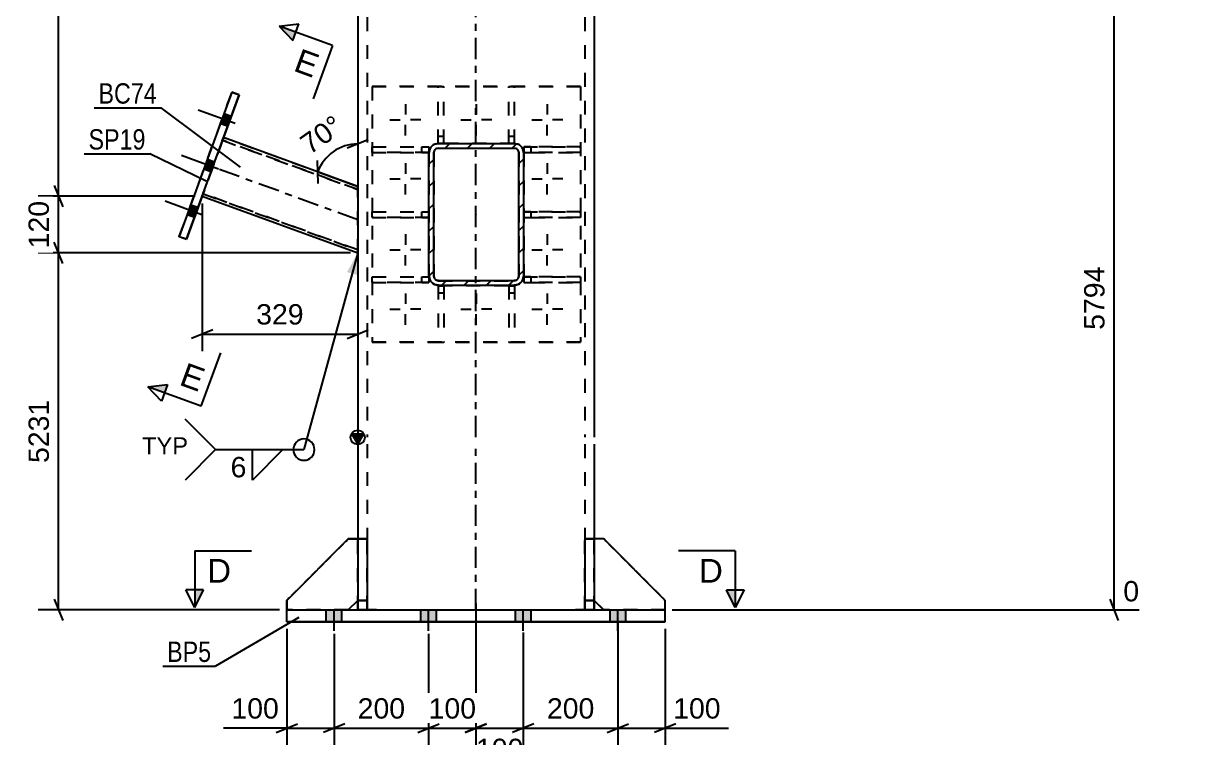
# Model space of a CAD drawing. Header units: millimetres. Extents: x 0 to 841, y 0 to 594.
# Drawn here: x 281.4 to 445.9, y 198.5 to 299.1 of the extents above; entities that cross this region are included whole.
import ezdxf

# ---------------------------------------------------------------- set-up
doc = ezdxf.new("R2010")
doc.units = ezdxf.units.MM
doc.linetypes.add('DXK_LINE_DOT2', pattern=[3.9198, 1.9599, -1.9599])
doc.linetypes.add('DXK_LINE_DOT3', pattern=[5.9187, 2.979, -0.9799, 0.9799, -0.9799])
doc.styles.add('Arial', font='ARIAL.TTF', dxfattribs={"height": 0.2})
doc.styles.add('Arial Narrow', font='ARIALN.TTF', dxfattribs={"height": 0.2})

# ---------------------------------------------------------------- blocks, each defined once
blk = doc.blocks.new('Part-284928650-2207 - 2077')
at = {"color": 7, "linetype": 'DXK_LINE_DOT2'}
for p, q in [((352.92, 272.58), (351.92, 272.58)), ((351.92, 272.58), (351.92, 272.58)), ((351.92, 272.58), (359.92, 272.58)), ((351.92, 272.58), (351.92, 271.78)), ((351.92, 271.78), (352.92, 271.78)), ((359.92, 271.78), (351.92, 271.78)), ((359.92, 272.58), (352.92, 272.58)), ((352.92, 272.58), (352.92, 271.78)), ((352.92, 271.78), (359.92, 271.78)), ((359.92, 272.58), (359.92, 271.78))]:
    blk.add_line(p, q, dxfattribs=at)
blk = doc.blocks.new('Part-284928650-2143 - 2077')
at = {"color": 7, "linetype": 'DXK_LINE_DOT2'}
for p, q in [((328.53, 216.51), (328.53, 226.51)), ((329.86, 226.51), (328.53, 226.51)), ((328.53, 226.51), (329.86, 226.51)), ((329.86, 216.51), (329.86, 226.51)), ((328.53, 217.84), (329.86, 217.84)), ((329.86, 217.84), (328.53, 217.84)), ((328.53, 216.51), (328.53, 216.51)), ((328.53, 216.51), (329.86, 216.51)), ((328.53, 216.51), (329.86, 216.51)), ((329.86, 216.51), (329.86, 216.51))]:
    blk.add_line(p, q, dxfattribs=at)
blk = doc.blocks.new('Part-284928650-2208 - 2077')
at = {"color": 7, "linetype": 'DXK_LINE_DOT2'}
for p, q in [((330.58, 262.62), (330.58, 263.42)), ((330.58, 263.42), (338.58, 263.42)), ((330.58, 263.42), (337.58, 263.42)), ((337.58, 262.62), (337.58, 263.42)), ((337.58, 263.42), (338.58, 263.42)), ((338.58, 263.42), (338.58, 262.62)), ((338.58, 262.62), (330.58, 262.62)), ((330.58, 262.62), (337.58, 262.62)), ((337.58, 262.62), (338.58, 262.62)), ((338.58, 262.62), (338.58, 262.62))]:
    blk.add_line(p, q, dxfattribs=at)
blk = doc.blocks.new('Part-284928650-2173 - 2077')
at = {"linetype": 'Continuous'}
blk.add_hatch(color=2, dxfattribs=at).paths.add_polyline_path([(328.53, 239.91), (327.73, 241.31), (329.33, 241.31)])
at = {"color": 2, "linetype": 'Continuous'}
for p, q in [((328.53, 499.92), (328.53, 240.85)), ((361.86, 499.92), (361.86, 240.85)), ((328.53, 239.91), (327.73, 241.31)), ((327.73, 241.31), (329.33, 241.31)), ((329.33, 241.31), (328.53, 239.91)), ((328.53, 239.85), (328.53, 226.52)), ((361.86, 239.85), (361.86, 226.52))]:
    blk.add_line(p, q, dxfattribs=at)
at = {"color": 7, "linetype": 'DXK_LINE_DOT2'}
for p, q in [((329.86, 499.92), (329.86, 240.85)), ((360.53, 499.92), (360.53, 240.85)), ((329.86, 239.85), (329.86, 216.51)), ((360.53, 239.85), (360.53, 216.51)), ((328.53, 226.52), (328.53, 216.51)), ((361.86, 226.52), (361.86, 216.51)), ((328.53, 216.51), (328.53, 216.52)), ((328.73, 216.52), (328.53, 216.52)), ((328.53, 216.51), (328.73, 216.51)), ((329.31, 216.52), (328.73, 216.52)), ((328.73, 216.51), (329.31, 216.51)), ((330.18, 216.52), (329.31, 216.52)), ((329.31, 216.51), (330.18, 216.51)), ((329.86, 216.51), (329.86, 216.52)), ((329.86, 216.52), (329.97, 216.52)), ((329.97, 216.51), (329.86, 216.51)), ((329.97, 216.52), (330.26, 216.52)), ((330.26, 216.51), (329.97, 216.51)), ((331.2, 216.52), (330.18, 216.52)), ((330.18, 216.51), (331.2, 216.51)), ((330.26, 216.52), (330.69, 216.52)), ((330.69, 216.51), (330.26, 216.51)), ((330.69, 216.52), (331.2, 216.52)), ((331.2, 216.51), (330.69, 216.51)), ((331.2, 216.52), (359.2, 216.52)), ((331.2, 216.52), (359.2, 216.52)), ((331.2, 216.51), (359.2, 216.51)), ((331.2, 216.51), (359.2, 216.51)), ((359.2, 216.52), (359.71, 216.52)), ((360.22, 216.52), (359.2, 216.52)), ((359.71, 216.51), (359.2, 216.51)), ((359.2, 216.51), (360.22, 216.51)), ((359.71, 216.52), (360.14, 216.52)), ((360.14, 216.51), (359.71, 216.51)), ((360.14, 216.52), (360.43, 216.52)), ((360.43, 216.51), (360.14, 216.51)), ((361.08, 216.52), (360.22, 216.52)), ((360.22, 216.51), (361.08, 216.51)), ((360.43, 216.52), (360.53, 216.52)), ((360.53, 216.51), (360.43, 216.51)), ((360.53, 216.51), (360.53, 216.52)), ((361.66, 216.52), (361.08, 216.52)), ((361.08, 216.51), (361.66, 216.51)), ((361.86, 216.52), (361.66, 216.52)), ((361.66, 216.51), (361.86, 216.51)), ((361.86, 216.51), (361.86, 216.52))]:
    blk.add_line(p, q, dxfattribs=at)
at = {"color": 7, "linetype": 'DXK_LINE_DOT3'}
for p, q in [((345.2, 240.85), (345.2, 499.92)), ((345.2, 216.51), (345.2, 239.85))]:
    blk.add_line(p, q, dxfattribs=at)
at = {"color": 2, "linetype": 'Continuous'}
blk.add_circle((328.53, 240.81), 1, dxfattribs=at)
blk = doc.blocks.new('Part-284928650-2242 - 2077')
at = {"color": 7, "linetype": 'DXK_LINE_DOT2'}
for p, q in [((349.85, 262.18), (349.85, 262.18)), ((349.85, 262.18), (349.85, 254.18)), ((349.85, 262.18), (350.65, 262.18)), ((349.85, 262.18), (350.65, 262.18)), ((350.65, 262.18), (350.65, 262.18)), ((350.65, 262.18), (350.65, 254.18)), ((349.85, 261.18), (350.65, 261.18)), ((350.65, 254.18), (349.85, 254.18))]:
    blk.add_line(p, q, dxfattribs=at)
blk = doc.blocks.new('Part-284928650-2114 - 2077')
at = {"color": 7, "linetype": 'DXK_LINE_DOT2'}
for p, q in [((309.59, 282.99), (309.53, 282.82)), ((309.53, 282.83), (309.59, 282.99)), ((309.59, 282.99), (309.61, 283.05)), ((309.61, 283.04), (309.59, 282.99)), ((309.61, 283.04), (309.61, 283.05)), ((328.53, 276.16), (309.61, 283.04)), ((309.45, 282.58), (306.75, 275.18)), ((309.45, 282.58), (306.77, 275.24)), ((309.44, 282.56), (306.78, 275.26)), ((309.47, 282.64), (306.83, 275.38)), ((309.47, 282.64), (309.44, 282.56)), ((309.45, 282.58), (309.53, 282.83)), ((309.53, 282.82), (309.45, 282.58)), ((309.47, 282.64), (309.48, 282.67)), ((309.48, 282.67), (309.47, 282.64)), ((309.48, 282.67), (328.53, 275.73)), ((328.53, 275.73), (309.48, 282.67)), ((309.48, 282.67), (309.48, 282.67)), ((306.61, 274.77), (306.63, 274.83)), ((306.61, 274.78), (306.63, 274.83)), ((306.61, 274.77), (306.61, 274.78)), ((306.63, 274.83), (306.69, 275)), ((306.63, 274.83), (306.69, 275)), ((306.63, 274.83), (306.63, 274.83)), ((306.69, 275), (306.77, 275.24)), ((306.69, 275), (306.75, 275.18)), ((306.75, 275.18), (306.74, 275.15)), ((306.74, 275.15), (306.75, 275.18)), ((306.74, 275.15), (328.53, 267.22)), ((328.53, 267.22), (306.74, 275.15)), ((306.74, 275.15), (306.74, 275.15)), ((306.78, 275.26), (306.75, 275.18)), ((306.75, 275.18), (306.78, 275.26)), ((306.78, 275.26), (306.83, 275.38)), ((328.53, 266.79), (328.53, 276.16))]:
    blk.add_line(p, q, dxfattribs=at)
at = {"color": 2, "linetype": 'Continuous'}
for p, q in [((328.53, 276.16), (309.61, 283.05)), ((306.61, 274.78), (328.53, 266.8)), ((328.53, 266.79), (306.61, 274.77))]:
    blk.add_line(p, q, dxfattribs=at)
at = {"color": 7, "linetype": 'DXK_LINE_DOT3'}
blk.add_line((328.53, 271.48), (308.11, 278.91), dxfattribs=at)
blk = doc.blocks.new('Part-284928650-2134 - 2077')
at = {"color": 2, "linetype": 'Continuous'}
for p, q in [((310.81, 289.46), (303.4, 269.1)), ((304.4, 268.73), (311.82, 289.09)), ((311.82, 289.09), (309.62, 283.05)), ((311.82, 289.09), (310.81, 289.46)), ((311.81, 289.09), (311.82, 289.09)), ((311.82, 289.09), (311.82, 289.09)), ((306.61, 274.78), (304.4, 268.73)), ((303.4, 269.1), (304.4, 268.73)), ((303.4, 269.1), (303.4, 269.09)), ((303.4, 269.09), (303.4, 269.1)), ((304.4, 268.73), (303.4, 269.09)), ((304.4, 268.73), (304.4, 268.73))]:
    blk.add_line(p, q, dxfattribs=at)
at = {"color": 7, "linetype": 'DXK_LINE_DOT2'}
for p, q in [((303.4, 269.1), (310.81, 289.45)), ((310.81, 289.46), (310.81, 289.45)), ((310.81, 289.45), (311.81, 289.09)), ((309.62, 283.05), (306.61, 274.78))]:
    blk.add_line(p, q, dxfattribs=at)
blk = doc.blocks.new('Part-284928650-2265 - 2077')
at = {"linetype": 'Continuous'}
h = blk.add_hatch(dxfattribs=at)
h.set_pattern_fill('', scale=0.7, style=0, pattern_type=0)
h.set_pattern_definition([(45, (338.5836, 263.5752), (-1.57154, 1.57154), [])])
h.paths.add_polyline_path([(338.58, 280.91), (338.58, 263.58), (338.69, 263.06), (338.97, 262.63), (339.41, 262.34), (339.92, 262.24), (350.58, 262.24), (351.09, 262.34), (351.53, 262.63), (351.82, 263.06), (351.92, 263.58), (351.92, 280.91), (351.82, 281.42), (351.53, 281.85), (351.09, 282.14), (350.58, 282.24), (339.92, 282.24), (339.41, 282.14), (338.97, 281.85), (338.69, 281.42)])
h.paths.add_polyline_path([(339.45, 281.38), (339.66, 281.52), (339.92, 281.58), (350.58, 281.58), (350.84, 281.52), (351.05, 281.38), (351.2, 281.16), (351.25, 280.91), (351.25, 263.58), (351.2, 263.32), (351.05, 263.1), (350.84, 262.96), (350.58, 262.91), (339.92, 262.91), (339.66, 262.96), (339.45, 263.1), (339.3, 263.32), (339.25, 263.58), (339.25, 280.91), (339.3, 281.16)])
at = {"color": 7, "linetype": 'DXK_LINE_DOT2'}
for p, q in [((338.58, 280.91), (338.69, 281.42)), ((339.41, 282.14), (339.92, 282.24)), ((339.92, 282.24), (350.58, 282.24)), ((339.92, 282.24), (339.92, 282.24)), ((350.58, 282.24), (350.58, 282.24)), ((350.58, 282.24), (351.09, 282.14)), ((351.82, 281.42), (351.92, 280.91)), ((338.58, 280.91), (338.58, 263.57)), ((339.3, 281.16), (339.25, 280.91)), ((339.25, 280.91), (339.25, 280.91)), ((339.25, 263.57), (339.25, 280.91)), ((339.3, 281.16), (339.3, 281.16)), ((351.2, 281.16), (351.2, 281.16)), ((351.25, 280.91), (351.2, 281.16)), ((351.25, 280.91), (351.25, 280.91)), ((351.25, 263.57), (351.25, 280.91)), ((351.92, 280.91), (351.92, 263.57)), ((338.69, 263.06), (338.58, 263.57)), ((339.25, 263.57), (339.25, 263.58)), ((339.25, 263.57), (339.3, 263.32)), ((351.2, 263.32), (351.25, 263.57)), ((351.25, 263.57), (351.25, 263.58)), ((351.92, 263.57), (351.82, 263.06)), ((351.92, 263.57), (351.92, 263.58)), ((338.69, 263.06), (338.69, 263.06)), ((339.66, 262.96), (339.92, 262.91)), ((339.92, 262.91), (339.92, 262.91)), ((339.92, 262.91), (350.58, 262.91)), ((350.58, 262.91), (350.84, 262.96)), ((350.58, 262.91), (350.58, 262.91)), ((351.82, 263.06), (351.82, 263.06))]:
    blk.add_line(p, q, dxfattribs=at)
at = {"color": 2, "linetype": 'Continuous'}
for p, q in [((338.69, 281.42), (338.58, 280.91)), ((339.92, 282.24), (339.41, 282.14)), ((339.66, 281.52), (339.92, 281.58)), ((339.92, 281.57), (339.66, 281.52)), ((339.92, 282.24), (350.58, 282.24)), ((339.92, 281.57), (339.92, 281.58)), ((339.92, 281.58), (350.58, 281.58)), ((339.92, 281.57), (350.58, 281.57)), ((351.09, 282.14), (350.58, 282.24)), ((350.58, 281.57), (350.58, 281.58)), ((350.58, 281.58), (350.84, 281.52)), ((350.84, 281.52), (350.58, 281.57)), ((351.92, 280.91), (351.82, 281.42)), ((338.58, 263.58), (338.58, 280.91)), ((339.25, 280.91), (339.3, 281.16)), ((339.25, 263.58), (339.25, 280.91)), ((351.2, 281.16), (351.25, 280.91)), ((351.25, 263.58), (351.25, 280.91)), ((351.92, 263.58), (351.92, 280.91)), ((338.58, 263.58), (338.69, 263.06)), ((339.3, 263.32), (339.25, 263.58)), ((351.25, 263.58), (351.2, 263.32)), ((351.82, 263.06), (351.92, 263.58)), ((339.92, 262.24), (339.41, 262.34)), ((339.41, 262.34), (339.92, 262.24)), ((339.92, 262.91), (339.66, 262.96)), ((339.92, 262.91), (350.58, 262.91)), ((339.92, 262.24), (350.58, 262.24)), ((339.92, 262.24), (339.92, 262.24)), ((339.92, 262.24), (350.58, 262.24)), ((350.84, 262.96), (350.58, 262.91)), ((351.09, 262.34), (350.58, 262.24)), ((350.58, 262.24), (351.09, 262.34)), ((350.58, 262.24), (350.58, 262.24))]:
    blk.add_line(p, q, dxfattribs=at)
at = {"color": 7, "linetype": 'DXK_LINE_DOT3'}
blk.add_line((345.25, 272.24), (345.25, 272.24), dxfattribs=at)
at = {"color": 7, "linetype": 'DXK_LINE_DOT2'}
for centre, radius, start, end in [((339.92, 280.91), 1.33, 112.5, 157.5), ((350.58, 280.91), 1.33, 22.5, 67.5), ((339.92, 263.57), 0.667, 202.5, 247.5), ((350.58, 263.57), 0.667, 292.5, 337.5)]:
    blk.add_arc(centre, radius, start, end, dxfattribs=at)
at = {"color": 2, "linetype": 'Continuous'}
for centre, radius, start, end in [((339.92, 280.91), 1.33, 112.5, 157.5), ((339.92, 280.91), 0.667, 112.5, 157.5), ((339.92, 280.91), 0.667, 112.5, 157.5), ((350.58, 280.91), 0.667, 22.5, 67.5), ((350.58, 280.91), 0.667, 22.5, 67.5), ((350.58, 280.91), 1.33, 22.5, 67.5), ((339.92, 263.58), 0.667, 202.5, 247.5), ((350.58, 263.58), 0.667, 292.5, 337.5), ((339.92, 263.57), 1.33, 202.5, 247.5), ((339.92, 263.58), 1.33, 202.5, 247.5), ((350.58, 263.57), 1.33, 292.5, 337.5), ((350.58, 263.58), 1.33, 292.5, 337.5)]:
    blk.add_arc(centre, radius, start, end, dxfattribs=at)
blk = doc.blocks.new('Part-284928650-2138 - 2077')
at = {"color": 2, "linetype": 'Continuous'}
for p, q in [((327.2, 226.52), (318.53, 217.85)), ((327.2, 226.52), (327.2, 226.52)), ((328.53, 226.52), (327.2, 226.52)), ((318.53, 217.85), (318.53, 217.85)), ((318.53, 217.85), (318.53, 216.52)), ((327.2, 216.52), (328.53, 217.85))]:
    blk.add_line(p, q, dxfattribs=at)
at = {"color": 7, "linetype": 'DXK_LINE_DOT2'}
for p, q in [((318.53, 217.85), (327.2, 226.52)), ((327.2, 226.52), (328.53, 226.52)), ((328.53, 226.52), (328.53, 217.85)), ((328.53, 217.85), (327.2, 216.52)), ((327.2, 216.52), (318.53, 216.52)), ((318.53, 216.52), (327.2, 216.52)), ((318.53, 216.52), (318.53, 216.52)), ((327.2, 216.52), (327.2, 216.52)), ((327.2, 216.52), (327.2, 216.52))]:
    blk.add_line(p, q, dxfattribs=at)
blk = doc.blocks.new('Part-284928650-2203 - 2077')
at = {"color": 7, "linetype": 'DXK_LINE_DOT2'}
for p, q in [((352.92, 281.75), (351.92, 281.75)), ((351.92, 281.75), (351.92, 281.75)), ((351.92, 281.75), (359.92, 281.75)), ((351.92, 281.75), (351.92, 280.95)), ((359.92, 281.75), (352.92, 281.75)), ((352.92, 281.75), (352.92, 280.95)), ((359.92, 281.75), (359.92, 280.95)), ((351.92, 280.95), (352.92, 280.95)), ((359.92, 280.95), (351.92, 280.95)), ((352.92, 280.95), (359.92, 280.95))]:
    blk.add_line(p, q, dxfattribs=at)
blk = doc.blocks.new('Part-284928650-2139 - 2077')
at = {"color": 2, "linetype": 'Continuous'}
for p, q in [((328.53, 226.52), (328.53, 226.52)), ((329.86, 226.52), (328.53, 226.52)), ((328.53, 226.52), (328.53, 216.52)), ((329.86, 226.52), (329.86, 226.52)), ((329.86, 226.52), (329.86, 216.52)), ((329.86, 217.85), (328.53, 217.85)), ((328.53, 216.52), (329.86, 216.52))]:
    blk.add_line(p, q, dxfattribs=at)
at = {"color": 7, "linetype": 'DXK_LINE_DOT2'}
for p, q in [((328.53, 226.52), (329.86, 226.52)), ((328.53, 217.85), (329.86, 217.85)), ((328.53, 217.85), (328.53, 216.52)), ((329.86, 217.85), (329.86, 216.52)), ((329.86, 216.52), (328.53, 216.52)), ((328.53, 216.52), (328.53, 216.52)), ((329.86, 216.52), (329.86, 216.52))]:
    blk.add_line(p, q, dxfattribs=at)
blk = doc.blocks.new('Part-284928650-2204 - 2077')
at = {"color": 7, "linetype": 'DXK_LINE_DOT2'}
for p, q in [((330.58, 280.95), (330.58, 281.75)), ((330.58, 281.75), (338.58, 281.75)), ((330.58, 281.75), (337.58, 281.75)), ((337.58, 280.95), (337.58, 281.75)), ((337.58, 281.75), (338.58, 281.75)), ((338.58, 281.75), (338.58, 280.95)), ((338.58, 280.95), (330.58, 280.95)), ((330.58, 280.95), (337.58, 280.95)), ((337.58, 280.95), (338.58, 280.95)), ((338.58, 280.95), (338.58, 280.95))]:
    blk.add_line(p, q, dxfattribs=at)
blk = doc.blocks.new('Part-284928650-2140 - 2077')
at = {"color": 7, "linetype": 'DXK_LINE_DOT2'}
for p, q in [((363.2, 226.51), (361.86, 226.51)), ((361.86, 226.51), (361.86, 217.84)), ((363.2, 226.51), (361.86, 226.51)), ((371.86, 217.84), (363.2, 226.51)), ((363.2, 226.51), (363.2, 226.51)), ((363.2, 226.51), (371.86, 217.84)), ((363.2, 216.51), (361.86, 217.84)), ((371.86, 216.51), (371.86, 217.84)), ((363.2, 216.51), (363.19, 216.52)), ((363.2, 216.51), (371.86, 216.51)), ((363.2, 216.51), (363.2, 216.51)), ((363.2, 216.51), (371.86, 216.51)), ((371.86, 216.51), (371.86, 216.52))]:
    blk.add_line(p, q, dxfattribs=at)
at = {"color": 2, "linetype": 'Continuous'}
blk.add_line((363.19, 216.52), (361.86, 217.84), dxfattribs=at)
blk = doc.blocks.new('Part-284928650-2205 - 2077')
at = {"color": 7, "linetype": 'DXK_LINE_DOT2'}
for p, q in [((352.92, 263.42), (351.92, 263.42)), ((351.92, 263.42), (351.92, 263.42)), ((351.92, 263.42), (359.92, 263.42)), ((351.92, 263.42), (351.92, 262.62)), ((359.92, 263.42), (352.92, 263.42)), ((352.92, 263.42), (352.92, 262.62)), ((359.92, 263.42), (359.92, 262.62)), ((351.92, 262.62), (352.92, 262.62)), ((359.92, 262.62), (351.92, 262.62)), ((352.92, 262.62), (359.92, 262.62))]:
    blk.add_line(p, q, dxfattribs=at)
blk = doc.blocks.new('Part-284928650-2141 - 2077')
at = {"color": 7, "linetype": 'DXK_LINE_DOT2'}
for p, q in [((360.53, 216.51), (360.53, 226.51)), ((361.86, 226.51), (360.53, 226.51)), ((361.86, 226.51), (360.53, 226.51)), ((361.86, 216.51), (361.86, 226.51)), ((361.86, 217.84), (360.53, 217.84)), ((361.86, 217.84), (360.53, 217.84)), ((360.53, 216.51), (360.53, 216.51)), ((360.53, 216.51), (361.86, 216.51)), ((360.53, 216.51), (361.86, 216.51)), ((361.86, 216.51), (361.86, 216.51))]:
    blk.add_line(p, q, dxfattribs=at)
blk = doc.blocks.new('Part-284928650-2142 - 2077')
at = {"color": 7, "linetype": 'DXK_LINE_DOT2'}
for p, q in [((318.53, 217.84), (327.2, 226.51)), ((327.2, 226.51), (318.53, 217.84)), ((327.2, 226.51), (328.53, 226.51)), ((327.2, 226.51), (327.2, 226.51)), ((328.53, 226.51), (327.2, 226.51)), ((328.53, 226.51), (328.53, 217.84)), ((318.53, 216.51), (318.53, 217.84)), ((328.53, 217.84), (327.2, 216.51)), ((327.2, 216.51), (318.53, 216.51)), ((318.53, 216.51), (327.2, 216.51)), ((327.2, 216.51), (327.21, 216.52)), ((327.2, 216.51), (327.2, 216.51))]:
    blk.add_line(p, q, dxfattribs=at)
at = {"color": 2, "linetype": 'Continuous'}
blk.add_line((327.21, 216.52), (328.53, 217.84), dxfattribs=at)
blk = doc.blocks.new('Part-284928650-2282 - 2077')
at = {"color": 7, "linetype": 'DXK_LINE_DOT2'}
for p, q in [((338.69, 281.41), (338.58, 280.9)), ((338.58, 280.89), (338.69, 281.4)), ((339.92, 282.23), (339.41, 282.13)), ((339.41, 282.13), (339.92, 282.23)), ((339.66, 281.52), (339.92, 281.57)), ((339.92, 281.56), (339.66, 281.51)), ((339.92, 282.23), (350.58, 282.23)), ((339.92, 282.23), (339.92, 282.23)), ((350.58, 282.23), (339.92, 282.23)), ((339.92, 281.56), (339.92, 281.57)), ((339.92, 281.57), (350.58, 281.57)), ((339.92, 281.56), (350.58, 281.56)), ((350.58, 282.23), (350.58, 282.23)), ((351.09, 282.13), (350.58, 282.23)), ((350.58, 282.23), (351.09, 282.13)), ((350.58, 281.56), (350.58, 281.57)), ((350.58, 281.57), (350.84, 281.52)), ((350.84, 281.51), (350.58, 281.56)), ((351.92, 280.9), (351.82, 281.41)), ((351.82, 281.4), (351.92, 280.89)), ((338.58, 280.9), (338.58, 263.56)), ((339.25, 280.9), (339.3, 281.16)), ((339.3, 281.15), (339.25, 280.89)), ((339.25, 280.9), (339.25, 263.56)), ((339.3, 281.15), (339.3, 281.16)), ((351.2, 281.15), (351.2, 281.16)), ((351.2, 281.16), (351.25, 280.9)), ((351.25, 280.89), (351.2, 281.15)), ((351.25, 280.9), (351.25, 263.56)), ((351.92, 280.9), (351.92, 263.56)), ((338.58, 263.57), (338.69, 263.06)), ((338.69, 263.05), (338.58, 263.56)), ((339.3, 263.31), (339.25, 263.57)), ((339.25, 263.56), (339.3, 263.31)), ((351.25, 263.57), (351.2, 263.31)), ((351.2, 263.31), (351.25, 263.56)), ((351.82, 263.06), (351.92, 263.57)), ((351.92, 263.56), (351.82, 263.05)), ((338.69, 263.05), (338.69, 263.06)), ((339.41, 262.34), (339.92, 262.23)), ((339.92, 262.23), (339.41, 262.33)), ((339.92, 262.9), (339.66, 262.95)), ((339.66, 262.95), (339.92, 262.89)), ((339.92, 262.89), (339.92, 262.9)), ((339.92, 262.9), (350.58, 262.9)), ((339.92, 262.89), (350.58, 262.89)), ((339.92, 262.23), (350.58, 262.23)), ((339.92, 262.23), (339.92, 262.23)), ((339.92, 262.23), (350.58, 262.23)), ((350.84, 262.95), (350.58, 262.9)), ((350.58, 262.89), (350.84, 262.95)), ((350.58, 262.89), (350.58, 262.9)), ((350.58, 262.23), (351.09, 262.34)), ((351.09, 262.33), (350.58, 262.23)), ((350.58, 262.23), (350.58, 262.23)), ((351.82, 263.05), (351.82, 263.06))]:
    blk.add_line(p, q, dxfattribs=at)
at = {"color": 7, "linetype": 'DXK_LINE_DOT3'}
blk.add_line((345.25, 272.23), (345.25, 272.24), dxfattribs=at)
at = {"color": 7, "linetype": 'DXK_LINE_DOT2'}
for centre, radius, start, end in [((339.92, 280.9), 1.33, 112.5, 157.5), ((339.92, 280.89), 1.33, 112.5, 157.5), ((339.92, 280.9), 0.667, 112.5, 157.5), ((339.92, 280.89), 0.667, 112.5, 157.5), ((350.58, 280.9), 0.667, 22.5, 67.5), ((350.58, 280.89), 0.667, 22.5, 67.5), ((350.58, 280.9), 1.33, 22.5, 67.5), ((350.58, 280.89), 1.33, 22.5, 67.5), ((339.92, 263.57), 0.667, 202.5, 247.5), ((339.92, 263.56), 0.667, 202.5, 247.5), ((350.58, 263.57), 0.667, 292.5, 337.5), ((350.58, 263.56), 0.667, 292.5, 337.5), ((339.92, 263.57), 1.33, 202.5, 247.5), ((339.92, 263.56), 1.33, 202.5, 247.5), ((350.58, 263.57), 1.33, 292.5, 337.5), ((350.58, 263.56), 1.33, 292.5, 337.5)]:
    blk.add_arc(centre, radius, start, end, dxfattribs=at)
blk = doc.blocks.new('Part-284928650-2158 - 2077')
at = {"color": 2, "linetype": 'Continuous'}
for p, q in [((318.53, 214.84), (318.53, 216.52)), ((318.53, 216.52), (371.86, 216.52)), ((371.86, 214.84), (371.86, 216.52)), ((318.53, 214.85), (318.53, 214.84)), ((371.86, 214.85), (318.53, 214.85)), ((318.53, 214.84), (371.86, 214.84)), ((371.86, 214.85), (371.86, 214.84))]:
    blk.add_line(p, q, dxfattribs=at)
at = {"color": 7, "linetype": 'DXK_LINE_DOT2'}
blk.add_line((318.53, 216.51), (371.86, 216.51), dxfattribs=at)
blk = doc.blocks.new('Part-284928650-2240 - 2077')
at = {"color": 7, "linetype": 'DXK_LINE_DOT2'}
for p, q in [((349.85, 282.23), (349.85, 290.23)), ((349.85, 290.23), (350.65, 290.23)), ((350.65, 282.23), (350.65, 290.23)), ((349.85, 283.23), (350.65, 283.23)), ((349.85, 282.23), (350.65, 282.23)), ((350.65, 282.23), (349.85, 282.23)), ((349.85, 282.23), (349.85, 282.23)), ((350.65, 282.23), (350.65, 282.23))]:
    blk.add_line(p, q, dxfattribs=at)
blk = doc.blocks.new('Bolt-284928650-2176 - 2077')
at = {"color": 1, "linetype": 'Continuous'}
for p, q in [((335.25, 287.76), (335.25, 286.3)), ((345.25, 287.76), (345.25, 286.3)), ((355.25, 287.76), (355.25, 286.3)), ((333.05, 285.56), (334.52, 285.56)), ((335.25, 283.36), (335.25, 284.83)), ((337.45, 285.56), (335.99, 285.56)), ((343.05, 285.56), (344.52, 285.56)), ((345.25, 283.36), (345.25, 284.83)), ((347.45, 285.56), (345.99, 285.56)), ((353.05, 285.56), (354.52, 285.56)), ((355.25, 283.36), (355.25, 284.83)), ((357.45, 285.56), (355.99, 285.56)), ((335.25, 279.43), (335.25, 277.96)), ((355.25, 279.43), (355.25, 277.96)), ((333.05, 277.23), (334.52, 277.23)), ((335.25, 275.03), (335.25, 276.49)), ((337.45, 277.23), (335.99, 277.23)), ((353.05, 277.23), (354.52, 277.23)), ((355.25, 275.03), (355.25, 276.49)), ((357.45, 277.23), (355.99, 277.23)), ((335.25, 269.43), (335.25, 267.96)), ((355.25, 269.43), (355.25, 267.96)), ((333.05, 267.23), (334.52, 267.23)), ((335.25, 265.03), (335.25, 266.49)), ((337.45, 267.23), (335.99, 267.23)), ((353.05, 267.23), (354.52, 267.23)), ((355.25, 265.03), (355.25, 266.49)), ((357.45, 267.23), (355.99, 267.23)), ((335.25, 261.09), (335.25, 259.63)), ((345.25, 261.09), (345.25, 259.63)), ((355.25, 261.09), (355.25, 259.63)), ((333.05, 258.89), (334.52, 258.89)), ((337.45, 258.89), (335.99, 258.89)), ((343.05, 258.89), (344.52, 258.89)), ((347.45, 258.89), (345.99, 258.89)), ((353.05, 258.89), (354.52, 258.89)), ((357.45, 258.89), (355.99, 258.89)), ((335.25, 256.69), (335.25, 258.16)), ((345.25, 256.69), (345.25, 258.16)), ((355.25, 256.69), (355.25, 258.16))]:
    blk.add_line(p, q, dxfattribs=at)
blk = doc.blocks.new('Part-284928650-2241 - 2077')
at = {"color": 7, "linetype": 'DXK_LINE_DOT2'}
for p, q in [((339.85, 282.23), (339.85, 290.23)), ((339.85, 290.23), (340.65, 290.23)), ((340.65, 282.23), (340.65, 290.23)), ((339.85, 283.23), (340.65, 283.23)), ((339.85, 282.23), (340.65, 282.23)), ((340.65, 282.23), (339.85, 282.23)), ((339.85, 282.23), (339.85, 282.23)), ((340.65, 282.23), (340.65, 282.23))]:
    blk.add_line(p, q, dxfattribs=at)
blk = doc.blocks.new('Part-284928650-2243 - 2077')
at = {"color": 7, "linetype": 'DXK_LINE_DOT2'}
for p, q in [((339.85, 262.18), (339.85, 262.18)), ((339.85, 262.18), (339.85, 254.18)), ((339.85, 262.18), (340.65, 262.18)), ((339.85, 262.18), (340.65, 262.18)), ((340.65, 262.18), (340.65, 262.18)), ((340.65, 262.18), (340.65, 254.18)), ((339.85, 261.18), (340.65, 261.18)), ((340.65, 254.18), (339.85, 254.18))]:
    blk.add_line(p, q, dxfattribs=at)
blk = doc.blocks.new('Bolt-284928650-2179 - 2077')
at = {"linetype": 'Continuous'}
for points in [[(310.2, 284.64), (310.7, 286.02), (309.7, 286.39), (309.19, 285.01)], [(310.2, 284.64), (310.7, 286.02), (309.7, 286.39), (309.19, 285.01)], [(310.2, 284.64), (310.7, 286.02), (309.7, 286.38), (309.19, 285.01)], [(307.86, 278.22), (308.36, 279.6), (307.36, 279.97), (306.86, 278.59)], [(307.86, 278.22), (308.36, 279.6), (307.36, 279.96), (306.86, 278.58)], [(305.52, 271.8), (306.02, 273.18), (305.02, 273.54), (304.52, 272.16)], [(305.52, 271.8), (306.02, 273.18), (305.02, 273.54), (304.52, 272.16)], [(305.52, 271.8), (306.02, 273.18), (305.02, 273.54), (304.52, 272.17)]]:
    blk.add_hatch(color=1, dxfattribs=at).paths.add_polyline_path(points)
at = {"color": 1, "linetype": 'Continuous'}
for p, q in [((311.26, 285.03), (306.06, 286.93)), ((311.26, 285.04), (306.06, 286.93)), ((311.26, 285.04), (306.06, 286.93)), ((310.7, 286.02), (309.7, 286.39)), ((310.7, 286.02), (309.7, 286.39)), ((310.7, 286.02), (309.7, 286.38)), ((310.2, 284.64), (309.19, 285.01)), ((310.2, 284.64), (309.19, 285.01)), ((310.2, 284.64), (309.19, 285.01)), ((308.92, 278.61), (303.72, 280.51)), ((308.92, 278.62), (303.72, 280.51)), ((308.36, 279.6), (307.36, 279.97)), ((308.36, 279.6), (307.36, 279.96)), ((307.86, 278.22), (306.86, 278.59)), ((307.86, 278.22), (306.86, 278.58)), ((306.59, 272.19), (301.39, 274.09)), ((306.59, 272.19), (301.39, 274.09)), ((306.59, 272.19), (301.39, 274.08)), ((306.02, 273.18), (305.02, 273.54)), ((306.02, 273.18), (305.02, 273.54)), ((306.02, 273.18), (305.02, 273.54)), ((305.52, 271.8), (304.52, 272.17)), ((305.52, 271.8), (304.52, 272.16)), ((305.52, 271.8), (304.52, 272.16))]:
    blk.add_line(p, q, dxfattribs=at)
blk = doc.blocks.new('Bolt-284928650-2180 - 2077')
at = {"linetype": 'Continuous'}
for points in [[(324.1, 214.85), (326.3, 214.85), (326.3, 216.52), (324.1, 216.52)], [(324.1, 214.84), (326.3, 214.84), (326.3, 216.51), (324.1, 216.51)], [(324.1, 214.85), (326.3, 214.85), (326.3, 216.51), (324.1, 216.51)], [(324.1, 214.85), (326.3, 214.85), (326.3, 216.51), (324.1, 216.51)], [(337.43, 214.85), (339.63, 214.85), (339.63, 216.52), (337.43, 216.52)], [(337.43, 214.84), (339.63, 214.84), (339.63, 216.51), (337.43, 216.51)], [(350.76, 214.85), (352.96, 214.85), (352.96, 216.52), (350.76, 216.52)], [(350.76, 214.84), (352.96, 214.84), (352.96, 216.51), (350.76, 216.51)], [(364.1, 214.85), (366.3, 214.85), (366.3, 216.52), (364.1, 216.52)], [(364.1, 214.84), (366.3, 214.84), (366.3, 216.51), (364.1, 216.51)], [(364.1, 214.85), (366.3, 214.85), (366.3, 216.51), (364.1, 216.51)], [(364.1, 214.85), (366.3, 214.85), (366.3, 216.51), (364.1, 216.51)]]:
    blk.add_hatch(color=1, dxfattribs=at).paths.add_polyline_path(points)
at = {"color": 1, "linetype": 'Continuous'}
for p, q in [((324.1, 214.85), (324.1, 216.52)), ((324.1, 214.84), (324.1, 216.51)), ((324.1, 214.85), (324.1, 216.51)), ((324.1, 214.85), (324.1, 216.51)), ((325.2, 213.58), (325.2, 216.52)), ((325.2, 213.58), (325.2, 216.51)), ((325.2, 213.58), (325.2, 216.51)), ((325.2, 213.58), (325.2, 216.51)), ((326.3, 214.85), (326.3, 216.52)), ((326.3, 214.84), (326.3, 216.51)), ((326.3, 214.85), (326.3, 216.51)), ((326.3, 214.85), (326.3, 216.51)), ((337.43, 214.85), (337.43, 216.52)), ((337.43, 214.84), (337.43, 216.51)), ((338.53, 213.58), (338.53, 216.52)), ((338.53, 213.58), (338.53, 216.51)), ((339.63, 214.85), (339.63, 216.52)), ((339.63, 214.84), (339.63, 216.51)), ((350.76, 214.85), (350.76, 216.52)), ((350.76, 214.84), (350.76, 216.51)), ((351.86, 213.58), (351.86, 216.52)), ((351.86, 213.58), (351.86, 216.51)), ((352.96, 214.85), (352.96, 216.52)), ((352.96, 214.84), (352.96, 216.51)), ((364.1, 214.85), (364.1, 216.52)), ((364.1, 214.84), (364.1, 216.51)), ((364.1, 214.85), (364.1, 216.51)), ((364.1, 214.85), (364.1, 216.51)), ((365.2, 213.58), (365.2, 216.52)), ((365.2, 213.58), (365.2, 216.51)), ((365.2, 213.58), (365.2, 216.51)), ((365.2, 213.58), (365.2, 216.51)), ((366.3, 214.85), (366.3, 216.52)), ((366.3, 214.84), (366.3, 216.51)), ((366.3, 214.85), (366.3, 216.51)), ((366.3, 214.85), (366.3, 216.51))]:
    blk.add_line(p, q, dxfattribs=at)
blk = doc.blocks.new('Part-284928650-2210 - 2077')
at = {"color": 7, "linetype": 'DXK_LINE_DOT2'}
for p, q in [((330.58, 271.78), (330.58, 272.58)), ((330.58, 272.58), (338.58, 272.58)), ((330.58, 272.58), (337.58, 272.58)), ((338.58, 271.78), (330.58, 271.78)), ((330.58, 271.78), (337.58, 271.78)), ((337.58, 271.78), (337.58, 272.58)), ((337.58, 272.58), (338.58, 272.58)), ((337.58, 271.78), (338.58, 271.78)), ((338.58, 272.58), (338.58, 271.78)), ((338.58, 271.78), (338.58, 271.78))]:
    blk.add_line(p, q, dxfattribs=at)
blk = doc.blocks.new('Part-284928650-2212 - 2077')
at = {"color": 7, "linetype": 'DXK_LINE_DOT2'}
for p, q in [((330.58, 290.23), (330.58, 254.23)), ((359.92, 290.23), (330.58, 290.23)), ((330.58, 290.23), (359.92, 290.23)), ((359.92, 290.23), (359.92, 254.23)), ((330.58, 254.23), (330.58, 254.23)), ((330.58, 254.23), (359.92, 254.23)), ((359.92, 254.23), (330.58, 254.23)), ((359.92, 254.23), (359.92, 254.23))]:
    blk.add_line(p, q, dxfattribs=at)
blk = doc.blocks.new('Part-284928650-2231 - 2077')
at = {"color": 2, "linetype": 'Continuous'}
for p, q in [((360.53, 226.52), (360.53, 226.52)), ((361.86, 226.52), (360.53, 226.52)), ((360.53, 226.52), (360.53, 216.52)), ((361.86, 226.52), (361.86, 226.52)), ((361.86, 226.52), (361.86, 216.52)), ((361.86, 217.85), (360.53, 217.85)), ((360.53, 216.52), (361.86, 216.52))]:
    blk.add_line(p, q, dxfattribs=at)
at = {"color": 7, "linetype": 'DXK_LINE_DOT2'}
for p, q in [((360.53, 226.52), (361.86, 226.52)), ((360.53, 217.85), (361.86, 217.85)), ((360.53, 217.85), (360.53, 216.52)), ((361.86, 217.85), (361.86, 216.52)), ((361.86, 216.52), (360.53, 216.52)), ((360.53, 216.52), (360.53, 216.52)), ((361.86, 216.52), (361.86, 216.52))]:
    blk.add_line(p, q, dxfattribs=at)
blk = doc.blocks.new('Part-284928650-2283 - 2077')
at = {"color": 2, "linetype": 'Continuous'}
for p, q in [((363.2, 226.52), (361.86, 226.52)), ((371.86, 217.85), (363.2, 226.52)), ((363.2, 226.52), (363.2, 226.52)), ((363.2, 216.52), (361.86, 217.85)), ((371.86, 216.52), (371.86, 217.85))]:
    blk.add_line(p, q, dxfattribs=at)
at = {"color": 7, "linetype": 'DXK_LINE_DOT2'}
for p, q in [((361.86, 226.52), (361.86, 217.85)), ((363.2, 226.52), (361.86, 226.52)), ((363.2, 226.52), (371.86, 217.85)), ((363.2, 216.52), (361.86, 217.85)), ((363.2, 216.52), (363.2, 216.52)), ((363.2, 216.52), (371.86, 216.52)), ((363.2, 216.52), (363.2, 216.52)), ((371.86, 216.52), (363.2, 216.52)), ((371.86, 216.52), (371.86, 216.52)), ((371.86, 216.52), (371.86, 216.52)), ((371.86, 216.52), (371.86, 216.52))]:
    blk.add_line(p, q, dxfattribs=at)
blk = doc.blocks.new('StraightDimension-284928650-2354 - 2077')
at = {"color": 7, "linetype": 'Continuous'}
for p, q in [((325.2, 213.13), (325.2, 197.45)), ((338.53, 213.13), (338.53, 197.45)), ((326.7, 200.45), (323.7, 199.25)), ((325.2, 199.85), (338.53, 199.85)), ((337.03, 199.25), (340.03, 200.45))]:
    blk.add_line(p, q, dxfattribs=at)
at = {"color": 0}
blk.add_wipeout([(335.8, 200.6), (335.8, 204.8), (327.93, 204.8), (327.93, 200.6)], dxfattribs=at)
at = {"color": 3, "style": 'Arial'}
blk.add_text('200', height=2.865, dxfattribs=at).set_placement((328.53, 201.2))
blk = doc.blocks.new('StraightDimension-284928650-2362 - 2077')
at = {"color": 7, "linetype": 'Continuous'}
for p, q in [((345.2, 217.42), (345.2, 197)), ((351.86, 213.35), (351.86, 197)), ((343.7, 199.25), (346.7, 200.45)), ((345.2, 199.85), (351.86, 199.85)), ((353.36, 200.45), (350.36, 199.25))]:
    blk.add_line(p, q, dxfattribs=at)
at = {"color": 0}
blk.add_wipeout([(352.47, 194.9), (352.47, 199.1), (344.6, 199.1), (344.6, 194.9)], dxfattribs=at)
at = {"color": 3, "style": 'Arial'}
blk.add_text('100', height=2.865, dxfattribs=at).set_placement((345.2, 195.5))
blk = doc.blocks.new('AngleDimension-284928650-2290 - 2077')
at = {"color": 7, "linetype": 'Continuous'}
for p, q in [((330.03, 282.75), (327.03, 281.55)), ((328.53, 282.15), (328.53, 276.16)), ((322.96, 276.59), (322.85, 279.82)), ((327.59, 276.5), (322.9, 278.21)), ((322.9, 278.21), (328.53, 276.16))]:
    blk.add_line(p, q, dxfattribs=at)
blk.add_arc((328.53, 276.16), 5.99, 90, 160, dxfattribs=at)
at = {"color": 0}
blk.add_wipeout([(327.55, 283.88), (325.14, 287.32), (319.2, 283.16), (321.61, 279.72)], dxfattribs=at)
at = {"color": 3, "style": 'Arial'}
blk.add_text('70°', height=2.865, rotation=35.002, dxfattribs=at).set_placement((321.76, 280.56))
blk = doc.blocks.new('StraightDimension-284928650-2330 - 2077')
at = {"color": 7, "linetype": 'Continuous'}
for p, q in [((306.61, 273.78), (306.61, 252.97)), ((328.53, 265.8), (328.53, 252.97)), ((308.11, 255.97), (305.11, 254.77)), ((306.61, 255.37), (328.53, 255.37)), ((327.03, 254.77), (330.03, 255.97))]:
    blk.add_line(p, q, dxfattribs=at)
at = {"color": 0}
blk.add_wipeout([(321.5, 256.12), (321.5, 260.32), (313.63, 260.32), (313.63, 256.12)], dxfattribs=at)
at = {"color": 3, "style": 'Arial'}
blk.add_text('329', height=2.865, dxfattribs=at).set_placement((314.23, 256.72))
blk = doc.blocks.new('StraightDimension-284928650-2348 - 2077')
at = {"color": 7, "linetype": 'Continuous'}
for p, q in [((318.53, 213.85), (318.53, 197.45)), ((325.2, 213.13), (325.2, 197.45)), ((317.03, 199.25), (320.03, 200.45)), ((318.53, 199.85), (325.2, 199.85)), ((326.7, 200.45), (323.7, 199.25))]:
    blk.add_line(p, q, dxfattribs=at)
at = {"color": 0}
blk.add_wipeout([(318.01, 200.6), (318.01, 204.8), (310.14, 204.8), (310.14, 200.6)], dxfattribs=at)
at = {"color": 7, "linetype": 'Continuous'}
blk.add_line((318.53, 199.85), (309.61, 199.85), dxfattribs=at)
blk.add_line((318.53, 199.85), (309.61, 199.85), dxfattribs=at)
at = {"color": 3, "style": 'Arial'}
blk.add_text('100', height=2.865, dxfattribs=at).set_placement((310.74, 201.2))
blk = doc.blocks.new('StraightDimension-284928650-2355 - 2077')
at = {"color": 7, "linetype": 'Continuous'}
for p, q in [((345.2, 217.42), (345.2, 197.45)), ((338.53, 213.13), (338.53, 197.45)), ((337.03, 199.25), (340.03, 200.45)), ((338.53, 199.85), (345.2, 199.85)), ((346.7, 200.45), (343.7, 199.25))]:
    blk.add_line(p, q, dxfattribs=at)
at = {"color": 0}
blk.add_wipeout([(345.8, 200.6), (345.8, 204.8), (337.93, 204.8), (337.93, 200.6)], dxfattribs=at)
at = {"color": 3, "style": 'Arial'}
blk.add_text('100', height=2.865, dxfattribs=at).set_placement((338.53, 201.2))
blk = doc.blocks.new('StraightDimension-284928650-2369 - 2077')
at = {"color": 7, "linetype": 'Continuous'}
for p, q in [((365.2, 214.68), (365.2, 197.45)), ((351.86, 213.35), (351.86, 197.45)), ((353.36, 200.45), (350.36, 199.25)), ((351.86, 199.85), (365.2, 199.85)), ((363.7, 199.25), (366.7, 200.45))]:
    blk.add_line(p, q, dxfattribs=at)
at = {"color": 0}
blk.add_wipeout([(362.47, 200.6), (362.47, 204.8), (354.6, 204.8), (354.6, 200.6)], dxfattribs=at)
at = {"color": 3, "style": 'Arial'}
blk.add_text('200', height=2.865, dxfattribs=at).set_placement((355.2, 201.2))
blk = doc.blocks.new('StraightDimension-284928650-2376 - 2077')
at = {"color": 7, "linetype": 'Continuous'}
for p, q in [((365.2, 214.68), (365.2, 197.45)), ((371.86, 213.85), (371.86, 197.45)), ((363.7, 199.25), (366.7, 200.45)), ((365.2, 199.85), (371.86, 199.85)), ((373.36, 200.45), (370.36, 199.25))]:
    blk.add_line(p, q, dxfattribs=at)
at = {"color": 0}
blk.add_wipeout([(380.26, 200.6), (380.26, 204.8), (372.39, 204.8), (372.39, 200.6)], dxfattribs=at)
at = {"color": 7, "linetype": 'Continuous'}
blk.add_line((371.86, 199.85), (380.79, 199.85), dxfattribs=at)
blk.add_line((371.86, 199.85), (380.79, 199.85), dxfattribs=at)
at = {"color": 3, "style": 'Arial'}
blk.add_text('100', height=2.865, dxfattribs=at).set_placement((372.99, 201.2))
blk = doc.blocks.new('StraightDimension-284928650-2476 - 2077')
at = {"color": 7, "linetype": 'Continuous'}
for p, q in [((286.37, 274.78), (286.37, 491.16)), ((305.61, 274.78), (283.52, 274.78)), ((285.77, 276.28), (286.97, 273.28))]:
    blk.add_line(p, q, dxfattribs=at)
blk = doc.blocks.new('StraightDimension-284928650-2484 - 2077')
at = {"color": 7, "linetype": 'Continuous'}
for p, q in [((286.97, 265.3), (285.77, 268.3)), ((327.53, 266.8), (283.52, 266.8)), ((286.37, 216.52), (286.37, 266.8)), ((285.77, 218.02), (286.97, 215.02)), ((317.53, 216.52), (283.52, 216.52))]:
    blk.add_line(p, q, dxfattribs=at)
at = {"color": 0}
blk.add_wipeout([(285.62, 246.7), (281.42, 246.7), (281.42, 236.61), (285.62, 236.61)], dxfattribs=at)
at = {"color": 3, "style": 'Arial'}
blk.add_text('5231', height=2.865, rotation=90.0002, dxfattribs=at).set_placement((285.02, 237.21))
blk = doc.blocks.new('StraightDimension-284928650-2490 - 2077')
at = {"color": 7, "linetype": 'Continuous'}
for p, q in [((305.61, 274.78), (283.52, 274.78)), ((285.77, 276.28), (286.97, 273.28)), ((286.37, 266.8), (286.37, 274.78)), ((286.97, 265.3), (285.77, 268.3)), ((327.53, 266.8), (283.52, 266.8))]:
    blk.add_line(p, q, dxfattribs=at)
at = {"color": 0}
blk.add_wipeout([(285.62, 274.72), (281.42, 274.72), (281.42, 266.85), (285.62, 266.85)], dxfattribs=at)
at = {"color": 3, "style": 'Arial'}
blk.add_text('120', height=2.865, rotation=90.0002, dxfattribs=at).set_placement((285.02, 267.45))
blk = doc.blocks.new('StraightDimension-284928650-2513 - 2077')
at = {"color": 7, "linetype": 'Continuous'}
for p, q in [((362.86, 304.32), (445.3, 304.32)), ((435.71, 302.82), (434.51, 305.82)), ((435.11, 216.51), (435.11, 304.32)), ((434.51, 218.01), (435.71, 215.01)), ((372.86, 216.51), (438.63, 216.51))]:
    blk.add_line(p, q, dxfattribs=at)
at = {"color": 0, "linetype": 'Continuous'}
for points in [[(445.9, 304.92), (445.9, 309.12), (435.81, 309.12), (435.81, 304.92)], [(439.23, 217.11), (439.23, 221.31), (435.81, 221.31), (435.81, 217.11)]]:
    blk.add_wipeout(points, dxfattribs=at)
at = {"color": 0}
blk.add_wipeout([(434.36, 265.46), (430.16, 265.46), (430.16, 255.37), (434.36, 255.37)], dxfattribs=at)
at = {"color": 3, "linetype": 'Continuous', "style": 'Arial'}
for s, height, p in [('5794', 2.865, (436.41, 305.52)), ('0', 2.87, (436.41, 217.71))]:
    blk.add_text(s, height=height, dxfattribs=at).set_placement(p)
at = {"color": 3, "style": 'Arial'}
blk.add_text('5794', height=2.865, rotation=90.0002, dxfattribs=at).set_placement((433.76, 255.97))
blk = doc.blocks.new('Mark-284928650-2110 - 2077')
at = {"color": 0}
blk.add_wipeout([(300.24, 287.84), (300.24, 290.84), (292.01, 290.84), (292.01, 287.84)], dxfattribs=at)
blk.add_wipeout([(300.24, 287.84), (300.24, 290.84), (292.01, 290.84), (292.01, 287.84)], dxfattribs=at)
at = {"color": 30, "linetype": 'Continuous'}
for p in [(291.41, 287.24), (312.03, 278.9)]:
    blk.add_line(p, (300.84, 287.24), dxfattribs=at)
at = {"color": 3, "style": 'Arial Narrow'}
blk.add_text('BC74', height=2.863, dxfattribs=at).set_placement((292.01, 287.84))
blk = doc.blocks.new('Mark-284928650-2130 - 2077')
at = {"color": 0}
blk.add_wipeout([(298.65, 281.37), (298.65, 284.37), (290.61, 284.37), (290.61, 281.37)], dxfattribs=at)
blk.add_wipeout([(298.65, 281.37), (298.65, 284.37), (290.61, 284.37), (290.61, 281.37)], dxfattribs=at)
at = {"color": 30, "linetype": 'Continuous'}
for p in [(290.01, 280.77), (307.18, 276.9)]:
    blk.add_line(p, (299.25, 280.77), dxfattribs=at)
at = {"color": 3, "style": 'Arial Narrow'}
blk.add_text('SP19', height=2.863, dxfattribs=at).set_placement((290.61, 281.37))
blk = doc.blocks.new('Mark-284928650-2154 - 2077')
at = {"color": 0}
blk.add_wipeout([(307.89, 209.18), (307.89, 212.18), (301.68, 212.18), (301.68, 209.18)], dxfattribs=at)
blk.add_wipeout([(307.89, 209.18), (307.89, 212.18), (301.68, 212.18), (301.68, 209.18)], dxfattribs=at)
at = {"color": 30, "linetype": 'Continuous'}
for p in [(320.25, 215.43), (301.08, 208.58)]:
    blk.add_line(p, (308.49, 208.58), dxfattribs=at)
at = {"color": 3, "style": 'Arial Narrow'}
blk.add_text('BP5', height=2.863, dxfattribs=at).set_placement((301.68, 209.18))
blk = doc.blocks.new('SectionMark-284928650-2608 - 2077')
at = {"linetype": 'Continuous'}
for points in [[(305.57, 219.35), (306.82, 219.35), (305.57, 216.85)], [(380.49, 219.35), (381.74, 219.35), (381.74, 216.85)]]:
    blk.add_hatch(color=6, dxfattribs=at).paths.add_polyline_path(points)
at = {"color": 6, "linetype": 'Continuous'}
for p, q in [((305.57, 224.85), (313.57, 224.85)), ((305.57, 224.85), (305.57, 216.85)), ((381.74, 224.85), (373.74, 224.85)), ((381.74, 224.85), (381.74, 216.85)), ((305.57, 216.85), (304.32, 219.35)), ((306.82, 219.35), (304.32, 219.35)), ((305.57, 216.85), (306.82, 219.35)), ((380.49, 219.35), (382.99, 219.35)), ((381.74, 216.85), (380.49, 219.35)), ((382.99, 219.35), (381.74, 216.85))]:
    blk.add_line(p, q, dxfattribs=at)
at = {"color": 0, "linetype": 'Continuous'}
for points in [[(310.69, 220.35), (310.69, 223.85), (307.32, 223.85), (307.32, 220.35)], [(379.99, 220.35), (379.99, 223.85), (376.62, 223.85), (376.62, 220.35)]]:
    blk.add_wipeout(points, dxfattribs=at)
at = {"color": 3, "linetype": 'Continuous', "style": 'Arial'}
for p in [(307.32, 220.35), (376.62, 220.35)]:
    blk.add_text('D', height=3.34, dxfattribs=at).set_placement(p)
blk = doc.blocks.new('SectionMark-284928650-2610 - 2077')
at = {"linetype": 'Continuous'}
for points in [[(319.82, 297.92), (319.39, 296.74), (317.47, 298.77)], [(301.75, 248.27), (301.32, 247.1), (298.97, 247.95)]]:
    blk.add_hatch(color=6, dxfattribs=at).paths.add_polyline_path(points)
at = {"color": 6, "linetype": 'Continuous'}
for p, q in [((317.47, 298.77), (320.24, 299.09)), ((317.47, 298.77), (319.39, 296.74)), ((319.39, 296.74), (320.24, 299.09)), ((298.97, 247.95), (301.75, 248.27)), ((300.89, 245.92), (298.97, 247.95)), ((301.75, 248.27), (300.89, 245.92))]:
    blk.add_line(p, q, dxfattribs=at)
at = {"color": 0, "linetype": 'Continuous'}
for points in [[(322.25, 291.45), (323.45, 294.73), (320.52, 295.8), (319.33, 292.51)], [(306.15, 247.2), (307.35, 250.49), (304.42, 251.56), (303.23, 248.27)]]:
    blk.add_wipeout(points, dxfattribs=at)
at = {"color": 6, "linetype": 'Continuous'}
for p, q in [((324.98, 296.04), (317.47, 298.77)), ((324.98, 296.04), (322.25, 288.52)), ((306.49, 245.22), (309.23, 252.73)), ((306.49, 245.22), (298.97, 247.95))]:
    blk.add_line(p, q, dxfattribs=at)
at = {"color": 3, "linetype": 'Continuous', "style": 'Arial'}
for p in [(319.33, 292.51), (303.23, 248.27)]:
    blk.add_text('E', height=3.34, rotation=-19.9962, dxfattribs=at).set_placement(p)
blk = doc.blocks.new('WeldMark-284928650-2628 - 2077')
at = {"linetype": 'Continuous'}
blk.add_hatch(color=30, dxfattribs=at).paths.add_polyline_path([(327.02, 264.1), (328.53, 266.8), (328.46, 263.7)])
at = {"color": 30, "linetype": 'Continuous'}
blk.add_line((328.53, 266.8), (320.95, 239.09), dxfattribs=at)
at = {"color": 3, "linetype": 'Continuous'}
for q in [(304.24, 243.38), (304.24, 234.81)]:
    blk.add_line((308.52, 239.09), q, dxfattribs=at)
for start, end in [(90, 270), (270, 90)]:
    blk.add_arc((320.95, 239.09), 1.5, start, end, dxfattribs=at)
at = {"color": 0}
blk.add_wipeout([(313.05, 234.99), (313.05, 238.39), (310.42, 238.39), (310.42, 234.99)], dxfattribs=at)
at = {"color": 30, "linetype": 'Continuous'}
blk.add_line((308.52, 239.09), (320.95, 239.09), dxfattribs=at)
at = {"color": 3, "linetype": 'Continuous'}
for p, q in [((313.7, 239.09), (317.99, 239.09)), ((317.99, 239.09), (313.7, 234.81)), ((313.7, 234.81), (313.7, 239.09))]:
    blk.add_line(p, q, dxfattribs=at)
at = {"color": 3, "style": 'Arial'}
blk.add_text('6', height=2.87, dxfattribs=at).set_placement((310.62, 235.19))
at = {"color": 0, "linetype": 'Continuous'}
blk.add_wipeout([(304.62, 238.44), (304.62, 240.94), (298.14, 240.94), (298.14, 238.44)], dxfattribs=at)
blk.add_wipeout([(304.62, 238.44), (304.62, 240.94), (298.14, 240.94), (298.14, 238.44)], dxfattribs=at)
at = {"color": 3, "linetype": 'Continuous', "style": 'Arial'}
blk.add_text('TYP', height=2.388, dxfattribs=at).set_placement((298.14, 238.44))

msp = doc.modelspace()

# ---------------------------------------------------------------- block references
for name in ['Part-284928650-2173 - 2077', 'Part-284928650-2212 - 2077', 'Part-284928650-2241 - 2077', 'Part-284928650-2240 - 2077', 'Part-284928650-2134 - 2077', 'Bolt-284928650-2179 - 2077', 'Bolt-284928650-2176 - 2077', 'Part-284928650-2114 - 2077', 'Part-284928650-2204 - 2077', 'Part-284928650-2265 - 2077', 'Part-284928650-2282 - 2077', 'Part-284928650-2203 - 2077', 'Part-284928650-2210 - 2077', 'Part-284928650-2207 - 2077', 'Part-284928650-2208 - 2077', 'Part-284928650-2205 - 2077', 'Part-284928650-2243 - 2077', 'Part-284928650-2242 - 2077', 'Part-284928650-2138 - 2077', 'Part-284928650-2142 - 2077', 'Part-284928650-2139 - 2077', 'Part-284928650-2143 - 2077', 'Part-284928650-2231 - 2077', 'Part-284928650-2141 - 2077', 'Part-284928650-2283 - 2077', 'Part-284928650-2140 - 2077', 'Part-284928650-2158 - 2077', 'Bolt-284928650-2180 - 2077']:
    msp.add_blockref(name, (0, 0))

# ---------------------------------------------------------------- next in the draw order: block references
for name in ['AngleDimension-284928650-2290 - 2077', 'StraightDimension-284928650-2330 - 2077', 'StraightDimension-284928650-2362 - 2077', 'StraightDimension-284928650-2354 - 2077']:
    msp.add_blockref(name, (0, 0))

# ---------------------------------------------------------------- next in the draw order: block references
for name in ['StraightDimension-284928650-2476 - 2077', 'StraightDimension-284928650-2484 - 2077', 'StraightDimension-284928650-2355 - 2077', 'StraightDimension-284928650-2348 - 2077', 'StraightDimension-284928650-2369 - 2077']:
    msp.add_blockref(name, (0, 0))

# ---------------------------------------------------------------- next in the draw order: block references
for name in ['Mark-284928650-2110 - 2077', 'StraightDimension-284928650-2490 - 2077', 'Mark-284928650-2154 - 2077', 'StraightDimension-284928650-2376 - 2077']:
    msp.add_blockref(name, (0, 0))

# ---------------------------------------------------------------- next in the draw order: block references
for name in ['StraightDimension-284928650-2513 - 2077', 'Mark-284928650-2130 - 2077']:
    msp.add_blockref(name, (0, 0))

# ---------------------------------------------------------------- next in the draw order: block references
for name in ['SectionMark-284928650-2610 - 2077', 'SectionMark-284928650-2608 - 2077']:
    msp.add_blockref(name, (0, 0))

# ---------------------------------------------------------------- next in the draw order: block references
msp.add_blockref('WeldMark-284928650-2628 - 2077', (0, 0))

doc.saveas('drawing.dxf')
